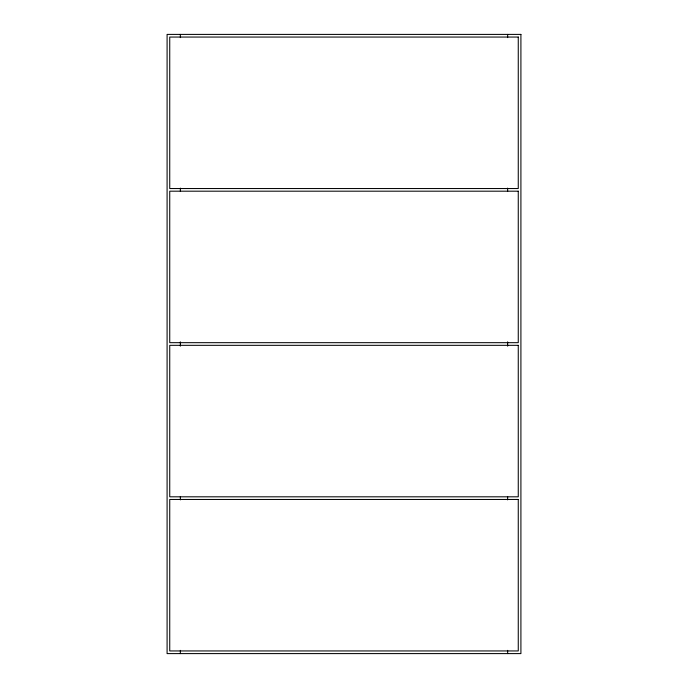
<?xml version="1.0" encoding="UTF-8"?>
<svg xmlns="http://www.w3.org/2000/svg" width="688" height="688" viewBox="0 0 688 688"><rect width="100%" height="100%" fill="white"/><g stroke="black" fill="none" stroke-linecap="round" stroke-linejoin="round"><path stroke-width="1.03" d="M507.649 34.4L507.649 37.625M507.649 188.125L507.649 191.35M507.649 341.85L507.649 346.15M507.649 496.65L507.649 499.875M507.649 650.375L507.649 653.6M180.351 34.4L180.351 37.625M180.351 188.125L180.351 191.35M180.351 341.85L180.351 346.15M180.351 496.65L180.351 499.875M180.351 650.375L180.351 653.6M520.911 34.4L167.089 34.4L167.089 653.6L520.911 653.6L520.911 34.4M518.262 37.057L169.738 37.057L169.738 188.538L518.262 188.538L518.262 37.057M518.262 191.187L169.738 191.187L169.738 342.676L518.262 342.676L518.262 191.187M518.262 345.324L169.738 345.324L169.738 496.813L518.262 496.813L518.262 345.324M518.262 499.462L169.738 499.462L169.738 650.943L518.262 650.943L518.262 499.462"/></g></svg>
